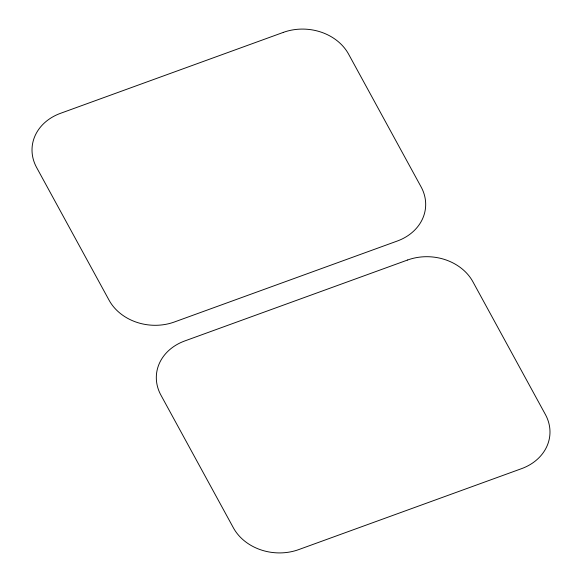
<?xml version="1.0" encoding="UTF-8"?>
<svg xmlns="http://www.w3.org/2000/svg" width="582" height="582" viewBox="0 0 582 582"><rect width="100%" height="100%" fill="white"/><g stroke="black" fill="none" stroke-linecap="round" stroke-linejoin="round"><path stroke-width="0.87" d="M283.303 32.396L60.448 113.345A49.208 41.177 5.1 0 0 36.593 167.47L109.103 300.247A49.208 41.177 5.1 0 0 174.389 321.992L397.251 241.043A49.208 41.177 5.1 0 0 421.106 186.917L348.596 54.141A49.208 41.177 5.1 0 0 283.303 32.396M407.611 260.008L184.749 340.957A49.208 41.177 5.1 0 0 160.894 395.083L233.404 527.859A49.208 41.177 5.1 0 0 298.697 549.604L521.552 468.656A49.208 41.177 5.1 0 0 545.407 414.529L472.897 281.753A49.208 41.177 5.1 0 0 407.611 260.008"/></g></svg>
